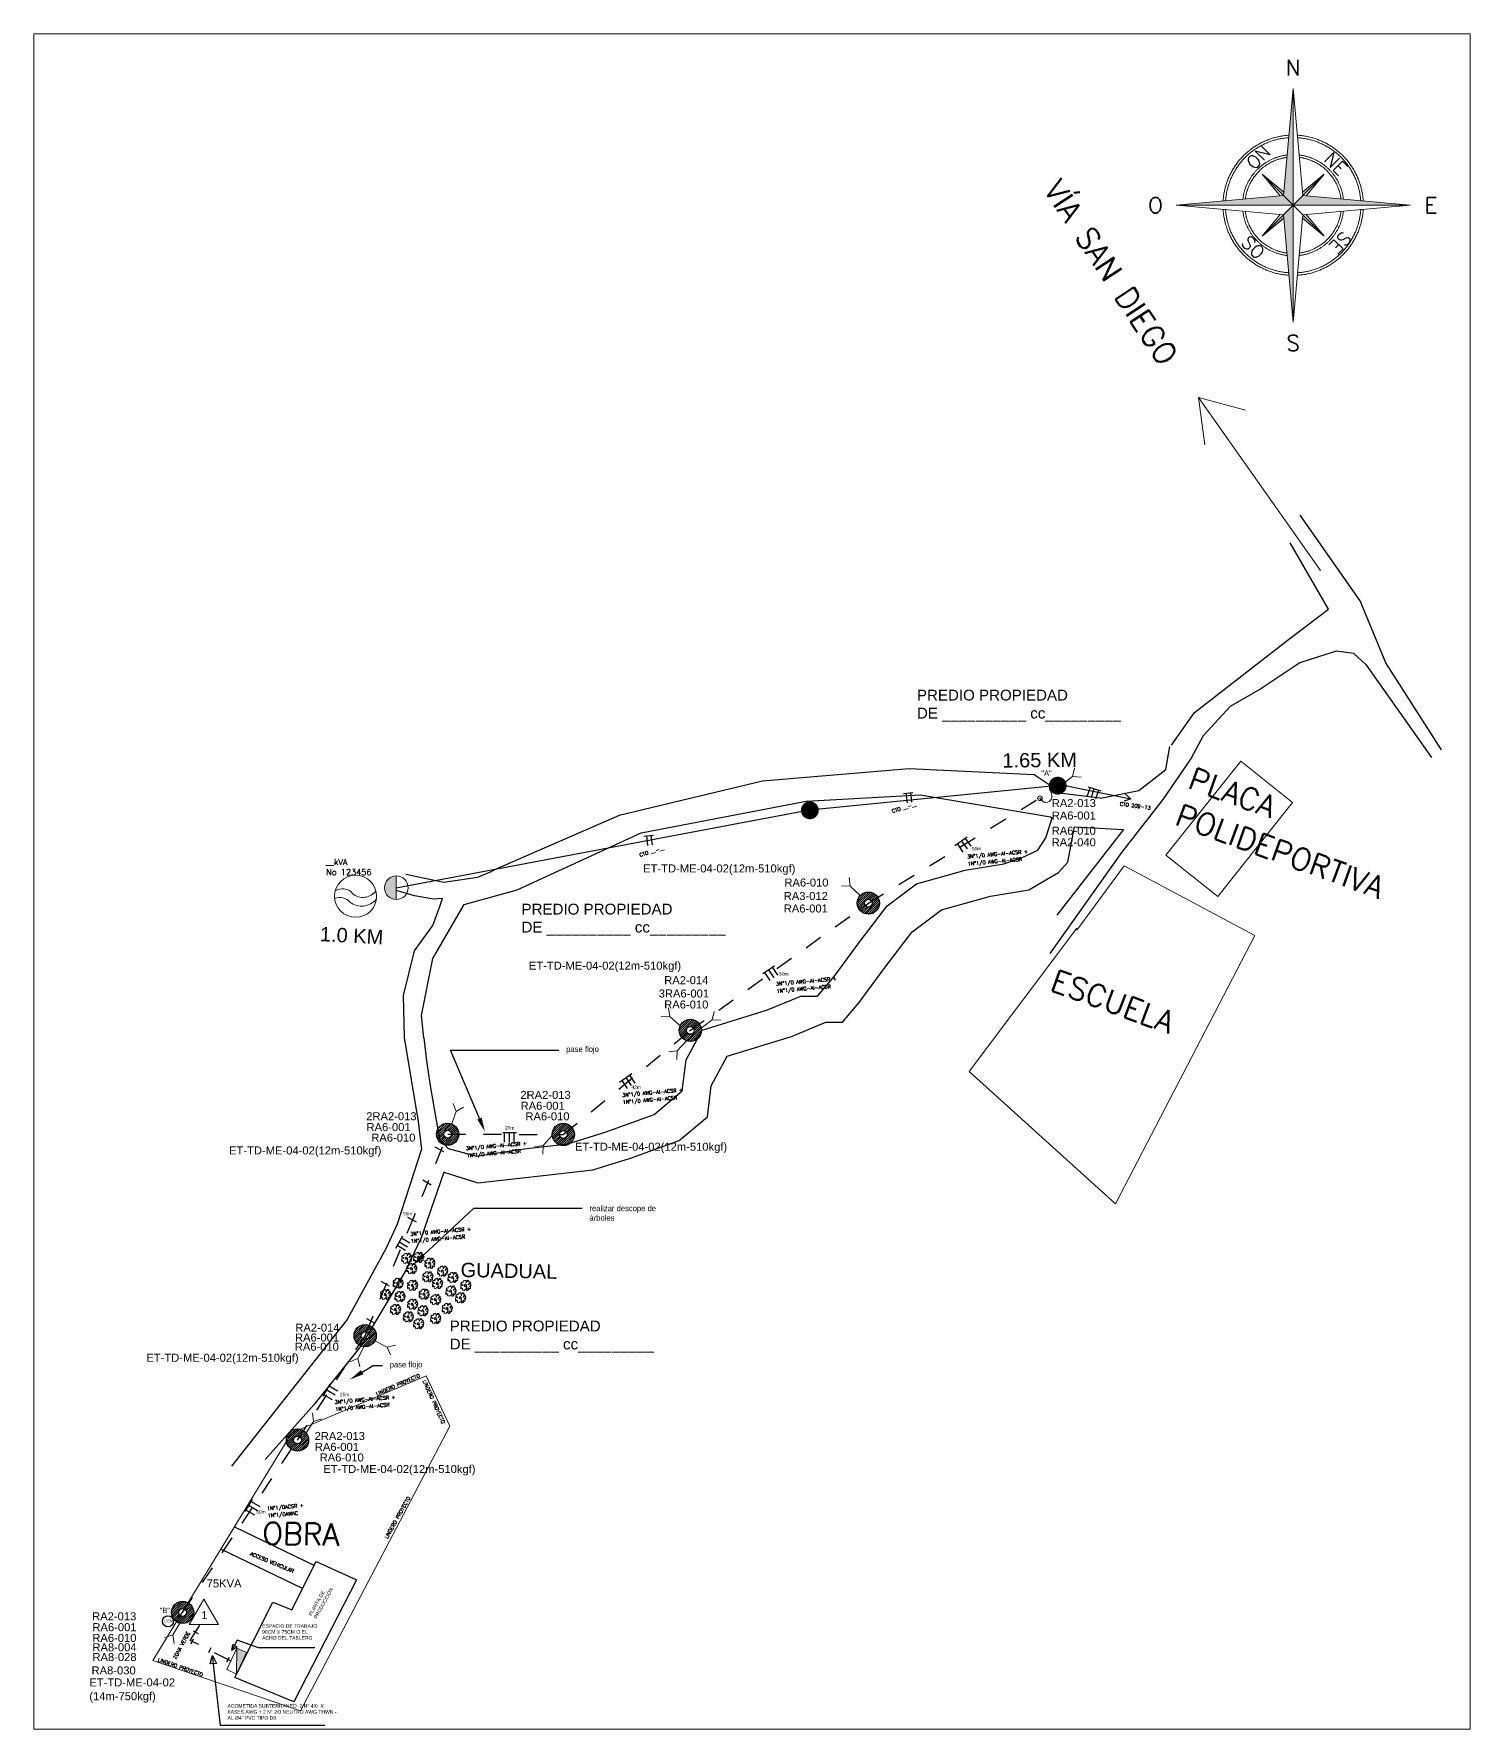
# Model space of a CAD drawing. Header units: millimetres. Extents: x 168 to 394, y 129 to 255.
# Drawn here: x 184.77 to 192.79, y 190.1 to 199.57 of the extents above; entities that cross this region are included whole.
import ezdxf
from ezdxf import colors
from ezdxf.entities.mleader import LeaderData, LeaderLine
from ezdxf.enums import TextEntityAlignment as Align
from ezdxf.math import Vec2, Vec3

# ---------------------------------------------------------------- set-up
doc = ezdxf.new("R2010")
doc.units = ezdxf.units.MM
for name, pattern in [('ACAD_ISO12W100', [21, 12, -3, 0, -3, 0, -3]), ('CONTINUO', [0]), ('DASHEDX2', [1.5, 1, -0.5]), ('HIDDEN2', [0.1875, 0.125, -0.0625])]:
    doc.linetypes.add(name, pattern=pattern)
for name, color, linetype, lineweight in [('Bloque Poste', 8, 'Continuous', 25), ('Cartografia', 251, 'Continuous', 13), ('Equipos', 20, 'Continuous', 13), ('Esquemas', 7, 'Continuous', 13), ('Montaje Complemetarios', 51, 'Continuous', 13), ('Norte', 6, 'Continuous', 13), ('Redes', 3, 'Continuous', 25), ('textos', 7, 'Continuous', 13), ('Trafo', 40, 'Continuous', 13), ('Vegetacion', 103, 'Continuous', 13), ('Via', 21, 'Continuous', 30)]:
    doc.layers.add(name, color=color, linetype=linetype, lineweight=lineweight)
doc.layers.add('Medidor', color=210, linetype='Continuous')
doc.layers.add('POS', color=3, linetype='Continuous')
doc.layers.add('Viewports', color=7, linetype='Continuous', plot=False)
doc.styles.add('0.08', font='', dxfattribs={"height": 0.08})
doc.styles.add('0.4', font='', dxfattribs={"height": 0.4})
doc.styles.add('2.2', font='', dxfattribs={"height": 2.2})
doc.styles.add('Arial (bold italic)', font='romans.shx')
doc.styles.add('Arial (italic)', font='romans.shx')
doc.styles.get("Standard").update_dxf_attribs({"font": '', "height": 0.1})
doc.styles.add('Textos', font='romans.shx')
doc.styles.get('0.08').set_extended_font_data('@Arial Unicode MS')
doc.styles.get('0.4').set_extended_font_data('@Arial Unicode MS')
doc.styles.get('2.2').set_extended_font_data('@Arial Unicode MS')
doc.styles.get('Standard').set_extended_font_data('@Arial Unicode MS')

# ---------------------------------------------------------------- blocks, each defined once
blk = doc.blocks.new('cg_t33')
for p, q in [((-0.111, 0.064), (-0.116, 0.059)), ((-0.116, 0.059), (-0.107, 0.051)), ((-0.112, 0.039), (-0.115, 0.032)), ((-0.115, 0.032), (-0.11, 0.027)), ((-0.099, 0.044), (-0.112, 0.039)), ((-0.1, 0.069), (-0.111, 0.064)), ((-0.11, 0.027), (-0.095, 0.031)), ((-0.107, 0.051), (-0.09, 0.051)), ((-0.061, 0.005), (-0.102, -0.001)), ((-0.083, 0.072), (-0.1, 0.069)), ((-0.087, 0.049), (-0.099, 0.044)), ((-0.095, 0.031), (-0.09, 0.025)), ((-0.09, 0.051), (-0.087, 0.049)), ((-0.09, 0.025), (-0.079, 0.015)), ((-0.073, 0.075), (-0.083, 0.072)), ((-0.079, 0.015), (-0.055, 0.014)), ((-0.074, 0.091), (-0.075, 0.083)), ((-0.075, 0.083), (-0.073, 0.075)), ((-0.066, 0.101), (-0.074, 0.091)), ((-0.058, 0.099), (-0.066, 0.101)), ((-0.055, 0.014), (-0.061, 0.005)), ((-0.047, 0.069), (-0.058, 0.099)), ((-0.027, 0.055), (-0.047, 0.069)), ((-0.043, 0.098), (-0.046, 0.095)), ((-0.046, 0.095), (-0.039, 0.085)), ((-0.03, 0.105), (-0.043, 0.098)), ((-0.039, 0.085), (-0.041, 0.074)), ((-0.041, 0.074), (-0.027, 0.065)), ((-0.035, 0.114), (-0.034, 0.108)), ((-0.024, 0.114), (-0.035, 0.114)), ((-0.034, 0.108), (-0.03, 0.105)), ((-0.027, 0.065), (-0.013, 0.053)), ((-0.013, 0.053), (-0.027, 0.055)), ((-0.014, 0.105), (-0.024, 0.114)), ((-0.007, 0.102), (-0.014, 0.105)), ((-0.002, 0.012), (-0.01, 0.011)), ((-0.01, 0.011), (-0.008, -0.003)), ((-0.009, 0.114), (-0.009, 0.111)), ((0.004, 0.114), (-0.009, 0.114)), ((-0.009, 0.111), (-0.003, 0.109)), ((-0.003, 0.109), (-0.007, 0.102)), ((0.011, 0.015), (-0.002, 0.012)), ((0.006, 0.09), (0.004, 0.114)), ((0.012, 0.077), (0.006, 0.09)), ((0.025, 0.023), (0.011, 0.015)), ((0.018, 0.086), (0.012, 0.077)), ((0.015, -0.001), (0.027, 0.004)), ((0.028, 0.108), (0.018, 0.086)), ((0.032, 0.015), (0.025, 0.023)), ((0.027, 0.004), (0.032, 0.015)), ((0.035, 0.112), (0.028, 0.108)), ((0.036, 0.108), (0.035, 0.112)), ((0.042, 0.098), (0.036, 0.108)), ((0.053, 0.105), (0.042, 0.098)), ((0.052, 0.011), (0.054, 0.022)), ((0.068, 0.012), (0.052, 0.011)), ((0.066, 0.106), (0.053, 0.105)), ((0.054, 0.022), (0.07, 0.028)), ((0.055, 0.056), (0.064, 0.075)), ((0.073, 0.06), (0.055, 0.056)), ((0.061, 0.094), (0.066, 0.106)), ((0.069, 0.097), (0.061, 0.094)), ((0.064, 0.075), (0.071, 0.086)), ((0.091, 0.009), (0.068, 0.012)), ((0.071, 0.086), (0.069, 0.097)), ((0.07, 0.028), (0.086, 0.028)), ((0.087, 0.078), (0.073, 0.06)), ((0.086, 0.028), (0.109, 0.023)), ((0.1, 0.072), (0.087, 0.078)), ((0.098, -0.003), (0.091, 0.009)), ((0.092, 0.059), (0.101, 0.064)), ((0.099, 0.053), (0.092, 0.059)), ((0.109, 0.054), (0.099, 0.053)), ((0.101, 0.064), (0.1, 0.072)), ((0.115, 0.049), (0.109, 0.054)), ((0.109, 0.023), (0.114, 0.027)), ((0.114, 0.027), (0.115, 0.049)), ((-0.109, -0.01), (-0.114, -0.021)), ((-0.114, -0.021), (-0.099, -0.025)), ((-0.102, -0.001), (-0.109, -0.01)), ((-0.102, -0.032), (-0.107, -0.042)), ((-0.107, -0.042), (-0.087, -0.067)), ((-0.099, -0.025), (-0.102, -0.032)), ((-0.087, -0.067), (-0.084, -0.066)), ((-0.084, -0.066), (-0.065, -0.062)), ((-0.058, -0.076), (-0.066, -0.089)), ((-0.066, -0.089), (-0.052, -0.108)), ((-0.065, -0.062), (-0.058, -0.076)), ((-0.052, -0.108), (-0.029, -0.113)), ((-0.04, -0.1), (-0.031, -0.102)), ((-0.031, -0.109), (-0.04, -0.1)), ((-0.031, -0.102), (-0.027, -0.111)), ((-0.029, -0.113), (-0.031, -0.109)), ((-0.027, -0.111), (-0.022, -0.114)), ((-0.008, -0.003), (-0.025, -0.005)), ((-0.025, -0.005), (-0.022, -0.02)), ((-0.022, -0.02), (-0.01, -0.024)), ((-0.022, -0.114), (-0.015, -0.113)), ((-0.02, -0.095), (-0.009, -0.083)), ((-0.017, -0.103), (-0.02, -0.095)), ((-0.015, -0.113), (-0.017, -0.103)), ((-0.01, -0.024), (-0.002, -0.027)), ((-0.009, -0.083), (-0.004, -0.069)), ((-0.004, -0.069), (0.002, -0.059)), ((-0.002, -0.027), (0.012, -0.033)), ((0.002, -0.059), (0.006, -0.062)), ((0.008, -0.073), (0.003, -0.087)), ((0.003, -0.087), (0.01, -0.11)), ((0.006, -0.062), (0.008, -0.073)), ((0.01, -0.11), (0.024, -0.114)), ((0.012, -0.033), (0.025, -0.028)), ((0.017, -0.008), (0.015, -0.001)), ((0.025, -0.017), (0.017, -0.008)), ((0.018, -0.022), (0.025, -0.017)), ((0.025, -0.028), (0.018, -0.022)), ((0.024, -0.114), (0.043, -0.114)), ((0.043, -0.114), (0.047, -0.096)), ((0.047, -0.096), (0.051, -0.096)), ((0.051, -0.096), (0.057, -0.104)), ((0.057, -0.104), (0.051, -0.114)), ((0.051, -0.114), (0.061, -0.111)), ((0.061, -0.111), (0.064, -0.103)), ((0.062, -0.095), (0.07, -0.099)), ((0.064, -0.103), (0.062, -0.095)), ((0.066, -0.073), (0.074, -0.068)), ((0.074, -0.084), (0.066, -0.073)), ((0.07, -0.099), (0.071, -0.103)), ((0.071, -0.103), (0.07, -0.107)), ((0.07, -0.107), (0.076, -0.111)), ((0.074, -0.068), (0.086, -0.069)), ((0.083, -0.102), (0.074, -0.084)), ((0.076, -0.111), (0.083, -0.102)), ((0.086, -0.069), (0.096, -0.071)), ((0.089, -0.01), (0.098, -0.003)), ((0.102, -0.016), (0.089, -0.01)), ((0.096, -0.071), (0.107, -0.065)), ((0.11, -0.022), (0.102, -0.016)), ((0.107, -0.065), (0.117, -0.061)), ((0.118, -0.032), (0.11, -0.022)), ((0.112, -0.047), (0.118, -0.032)), ((0.117, -0.061), (0.112, -0.047))]:
    blk.add_line(p, q)
blk = doc.blocks.new('Transformador')
at = {"layer": 'Trafo', "linetype": 'Continuous'}
for points in [[(-0.1143, -0.0879, -0.382108), (-0.0177, -0.1015, 0.448576), (0.1135, -0.0867)], [(-0.1169, -0.1305, -0.333968), (-0.0313, -0.1502, 0.402656), (0.1164, -0.1347)]]:
    blk.add_lwpolyline(points, format="xyb", dxfattribs=at)
at = {"layer": 'Trafo'}
blk.add_circle((0, -0.1176), 0.1176, dxfattribs=at)
blk = doc.blocks.new('POSTE')
for points in [[(-0.084, -0.003), (0.004, 0.084)], [(-0.083, 0.014), (-0.013, 0.083)], [(-0.082, -0.018), (0.018, 0.082)], [(-0.078, -0.03), (0.03, 0.078)], [(-0.076, 0.037), (-0.038, 0.075)], [(-0.073, -0.041), (-0.03, 0.002)], [(-0.03, -0.078), (0.078, 0.03)], [(-0.018, -0.082), (0.082, 0.018)], [(-0.004, -0.084), (0.084, 0.003)], [(-0.002, 0.03), (0.041, 0.073)], [(0.011, 0.028), (0.051, 0.067)], [(0.021, 0.021), (0.059, 0.059)], [(0.028, 0.012), (0.067, 0.051)], [(0.03, -0.003), (0.073, 0.041)], [(-0.067, -0.051), (-0.027, -0.012)], [(-0.059, -0.059), (-0.021, -0.021)], [(-0.051, -0.067), (-0.011, -0.027)], [(-0.041, -0.073), (0.003, -0.029)], [(0.014, -0.083), (0.083, -0.014)], [(0.037, -0.075), (0.076, -0.036)]]:
    blk.add_lwpolyline(points)
for radius in [0.0839, 0.0295]:
    blk.add_circle((0, 0), radius)
blk = doc.blocks.new('VIENTO')
at = {"layer": 'Montaje Complemetarios', "linetype": 'DASHEDX2'}
for points in [[(-0.0175, -0.0432), (0, 0), (-0.0089, 0.028)], [(0.0261, 0.0136), (0, 0)]]:
    blk.add_lwpolyline(points, dxfattribs=at)
blk = doc.blocks.new('AIS-C')
at = {"layer": 'Equipos'}
h = blk.add_hatch(color=256, dxfattribs=at)
h.dxf.hatch_style = 1
h.paths.add_polyline_path([(-1.94, 0.69, 1), (-1.61, 0.69, 1)])
h.paths.add_polyline_path([(0.04, 0.05, 1), (-0.28, 0.05, 1)])
for centre in [(-1.78, 0.69), (-0.12, 0.05)]:
    blk.add_circle(centre, 0.164, dxfattribs=at)
at = {"layer": 'Equipos', "linetype": 'Continuous', "lineweight": 0}
blk.add_spline([(-1.78, 0.69), (-1.77, 0.19), (-1.33, 0.03), (-0.97, 0.35), (-0.79, 0.61), (-0.39, 0.66), (-0.22, 0.53), (-0.12, 0.05)], degree=3, dxfattribs=at)
blk = doc.blocks.new('NORTE')
at = {"layer": 'Norte'}
for p, q in [((0, 5.598), (-0.462, 0.462)), ((0, -5.598), (0, 5.598)), ((0.462, 0.462), (0, 5.598)), ((1.484, 1.484), (-1.484, -1.484)), ((-1.484, 1.484), (1.484, -1.484)), ((-0.619, 0.448), (-1.484, 1.484)), ((-1.484, 1.484), (-0.448, 0.619)), ((1.484, 1.484), (0.448, 0.619)), ((0.619, 0.448), (1.484, 1.484)), ((-5.598, 0), (-0.462, 0.462)), ((5.598, 0), (0.462, 0.462)), ((-5.598, 0), (5.598, 0)), ((-0.462, -0.462), (-5.598, 0)), ((-0.619, -0.448), (-1.484, -1.484)), ((-1.484, -1.484), (-0.448, -0.619)), ((0, -5.598), (-0.462, -0.462)), ((0.462, -0.462), (0, -5.598)), ((1.484, -1.484), (0.448, -0.619)), ((0.462, -0.462), (5.598, 0)), ((0.619, -0.448), (1.484, -1.484))]:
    blk.add_line(p, q, dxfattribs=at)
for points in [[(-0.202, 3.353), (-1.029, 3.303), (-2.446, 2.446), (-3.303, 1.029), (-3.353, 0.202)], [(3.353, 0.202), (3.303, 1.029), (2.446, 2.446), (1.029, 3.303), (0.202, 3.353)], [(-0.195, 3.236), (-0.993, 3.188), (-2.361, 2.361), (-3.188, 0.993), (-3.236, 0.195)], [(3.236, 0.195), (3.188, 0.993), (2.361, 2.361), (0.993, 3.188), (0.195, 3.236)], [(-0.313, 2.406), (-0.847, 2.336), (-1.757, 1.757), (-2.336, 0.847), (-2.406, 0.313)], [(-0.298, 2.29), (-0.807, 2.224), (-1.673, 1.673), (-2.224, 0.807), (-2.29, 0.298)], [(2.29, 0.298), (2.224, 0.807), (1.673, 1.673), (0.807, 2.224), (0.298, 2.29)], [(2.406, 0.313), (2.336, 0.847), (1.757, 1.757), (0.847, 2.336), (0.313, 2.406)], [(-3.353, -0.202), (-3.303, -1.029), (-2.446, -2.446), (-1.029, -3.303), (-0.202, -3.353)], [(-3.236, -0.195), (-3.188, -0.993), (-2.361, -2.361), (-0.993, -3.188), (-0.195, -3.236)], [(-2.406, -0.313), (-2.336, -0.847), (-1.757, -1.757), (-0.847, -2.336), (-0.313, -2.406)], [(-2.29, -0.298), (-2.224, -0.807), (-1.673, -1.673), (-0.807, -2.224), (-0.298, -2.29)], [(0.195, -3.236), (0.993, -3.188), (2.361, -2.361), (3.188, -0.993), (3.236, -0.195)], [(0.202, -3.353), (1.029, -3.303), (2.446, -2.446), (3.303, -1.029), (3.353, -0.202)], [(0.298, -2.29), (0.807, -2.224), (1.673, -1.673), (2.224, -0.807), (2.29, -0.298)], [(0.313, -2.406), (0.847, -2.336), (1.757, -1.757), (2.336, -0.847), (2.406, -0.313)]]:
    blk.add_open_spline(points, degree=2, dxfattribs=at)
for points in [[(0, 0), (-0.462, 0.462), (0, 0), (0, 5.598)], [(-0.462, 0.462), (-0.448, 0.619), (-0.462, 0.462), (-1.484, 1.484)], [(0.462, 0.462), (0.448, 0.619), (0.462, 0.462), (1.484, 1.484)], [(-5.598, 0), (0, 0), (-5.598, 0), (-0.462, 0.462)], [(0, 0), (0.462, 0.462), (0, 0), (5.598, 0)], [(-0.462, -0.462), (-0.448, -0.619), (-0.462, -0.462), (-1.484, -1.484)], [(0, 0), (-0.462, -0.462), (0, 0), (0, -5.598)], [(0.462, -0.462), (0.448, -0.619), (0.462, -0.462), (1.484, -1.484)]]:
    blk.add_solid(points, dxfattribs=at)
for s, style, p in [('N', 'Arial (bold italic)', (0, 6.598)), ('O', 'Arial (italic)', (-6.598, 0)), ('E', 'Arial (italic)', (6.598, 0)), ('S', 'Arial (italic)', (0, -6.598))]:
    blk.add_text(s, height=0.75, dxfattribs=dict(at, style=style)).set_placement(p, align=Align.MIDDLE_CENTER)
at = {"layer": 'Norte', "style": 'Arial (italic)'}
for s, rotation, p in [('NO', 225, (-1.475, 2.94)), ('NE', 315, (1.427, 2.158)), ('SO', 315, (-2.535, -1.846)), ('SE', 225, (2.406, -1.194))]:
    blk.add_text(s, height=0.6274, rotation=rotation, dxfattribs=at).set_placement(p)
blk = doc.blocks.new('A$C27EF2032')
at = {"layer": 'Equipos', "linetype": 'Continuous'}
blk.add_hatch(color=256, dxfattribs=at).paths.add_polyline_path([(3.53, 0), (3.53, 1.59), (0, 0)])
blk.add_line((3.53, 1.59), (0, 0), dxfattribs=at)
at = {"layer": 'Equipos', "ltscale": 0.02}
blk.add_lwpolyline([(3.53, 1.59), (0, 1.59), (0, 0), (3.53, 0)], close=True, dxfattribs=at)
blk = doc.blocks.new('A$C714541EE')
at = {"layer": 'Trafo'}
for p, q in [((0, 0), (1.63, 2.83)), ((1.63, 2.83), (3.27, 0)), ((0, 0), (3.27, 0))]:
    blk.add_line(p, q, dxfattribs=at)

msp = doc.modelspace()

# ---------------------------------------------------------------- hatches: boundary and pattern name
at = {"layer": 'Bloque Poste'}
for points in [[(190.43909, 195.3678, 1), (190.53913, 195.3678, 1.0000024)], [(189.05439, 195.23002, 1), (189.15443, 195.23002, 1.0000024)]]:
    msp.add_hatch(color=256, dxfattribs=at).paths.add_polyline_path(points)
at = {"layer": 'Bloque Poste', "lineweight": 20}
msp.add_hatch(color=256, dxfattribs=at).paths.add_polyline_path([(186.79457, 194.86299, 0.4142136), (186.72863, 194.79706, 0.4142136), (186.79457, 194.73113)])

# ---------------------------------------------------------------- linework, layer by layer
msp.add_lwpolyline([(186.79457, 194.86299), (186.79457, 194.73113)], dxfattribs=at)
msp.add_circle((186.79457, 194.79706), 0.06593, dxfattribs=at)
at = {"layer": 'Cartografia', "ltscale": 0.5}
msp.add_lwpolyline([(191.0933, 194.97862), (191.38349, 194.74797), (191.80138, 195.27372), (191.51119, 195.50437)], close=True, dxfattribs=at)
for points in [[(190.59519, 194.57168), (189.99372, 193.77051), (190.81189, 193.03083), (191.59095, 194.53095), (190.86101, 194.91975), (190.59519, 194.55954)], [(185.43418, 190.47827), (186.25998, 190.19702), (187.09339, 191.78846), (186.96201, 192.0697), (186.21128, 191.75096), (185.43418, 190.47827)]]:
    msp.add_lwpolyline(points, dxfattribs=at)
at = {"layer": 'Esquemas'}
msp.add_lwpolyline([(192.79241, 190.09542), (184.77021, 190.09542), (184.77021, 199.5688), (192.79241, 199.5688)], close=True, dxfattribs=at)
at = {"layer": 'Medidor'}
msp.add_circle((185.5191, 190.6979), 0.03131, dxfattribs=at)
at = {"layer": 'Redes'}
for p, q in [((190.51134, 195.37283), (190.89758, 195.29498)), ((190.89758, 195.29498), (190.85977, 195.28186)), ((190.89758, 195.29498), (190.86581, 195.32177))]:
    msp.add_line(p, q, dxfattribs=at)
for points in [[(189.1032, 195.23272), (190.51134, 195.37283)], [(186.79457, 194.79706), (189.1032, 195.23272)], [(185.6601, 190.64375), (185.68692, 190.62891)], [(185.64906, 190.57175), (185.66246, 190.59931)], [(185.74749, 190.52299), (185.7609, 190.55055)], [(185.8487, 190.4705), (185.8621, 190.49806)]]:
    msp.add_lwpolyline(points, dxfattribs=at)
at = {"layer": 'Redes', "linetype": 'HIDDEN2', "ltscale": 0.5}
for points in [[(189.4314, 194.71147), (190.51134, 195.37283)], [(188.43276, 193.99666), (189.4314, 194.71147)], [(187.72729, 193.41862), (188.43276, 193.99666)], [(187.08146, 193.41997), (187.72729, 193.41862)]]:
    msp.add_lwpolyline(points, dxfattribs=at)
at = {"layer": 'Redes', "ltscale": 0.25}
for points in [[(190.66939, 195.35732), (190.65248, 195.30444)], [(190.65864, 195.36105), (190.72956, 195.33909)], [(190.69161, 195.35098), (190.67553, 195.29968)], [(190.71621, 195.34328), (190.70013, 195.29197)], [(189.62705, 195.32383), (189.68043, 195.33027)], [(189.64094, 195.3255), (189.64739, 195.27212)], [(189.66653, 195.32859), (189.67297, 195.27521)], [(188.1775, 195.08505), (188.23088, 195.0915)], [(188.19139, 195.08673), (188.19784, 195.03335)], [(188.21698, 195.08982), (188.22342, 195.03644)], [(189.91426, 195.03334), (189.9829, 195.08104)], [(189.95107, 195.0572), (189.98331, 195.01416)], [(189.9717, 195.07265), (190.00394, 195.02962)], [(189.92952, 195.0413), (189.9595, 194.99666)], [(188.84208, 194.31709), (188.90607, 194.36042)], [(188.85157, 194.32349), (188.88155, 194.27886)], [(188.87306, 194.33824), (188.90304, 194.29361)], [(188.89445, 194.35261), (188.92444, 194.30798)], [(188.04122, 193.7115), (188.10936, 193.75836)], [(188.07635, 193.73619), (188.10633, 193.69155)], [(188.09774, 193.75056), (188.12773, 193.70593)], [(188.05422, 193.7201), (188.0842, 193.67547)], [(187.38858, 193.42999), (187.46497, 193.42954)], [(187.39784, 193.42887), (187.39739, 193.3751)], [(187.4252, 193.42987), (187.42475, 193.3761)], [(187.45097, 193.42965), (187.45052, 193.37589)], [(187.01044, 193.35023), (187.05717, 193.32362)], [(186.94302, 193.16409), (186.98974, 193.13748)], [(186.85783, 192.95654), (186.90456, 192.92993)], [(186.79157, 192.78317), (186.83069, 192.85218)], [(186.79839, 192.79913), (186.84512, 192.77252)], [(186.81101, 192.81762), (186.85773, 192.79101)], [(186.82376, 192.84001), (186.87048, 192.8134)], [(186.70858, 192.59825), (186.7553, 192.57164)], [(186.62761, 192.39082), (186.67434, 192.36421)], [(186.38608, 191.95637), (186.42552, 192.02503)], [(186.38995, 191.96388), (186.43668, 191.93727)], [(186.40583, 191.99047), (186.45256, 191.96386)], [(186.41859, 192.01287), (186.46531, 191.98626)], [(185.94944, 191.31207), (185.99144, 191.37876)], [(185.98452, 191.3666), (186.03124, 191.33999)], [(185.95526, 191.31891), (186.00198, 191.2923)], [(185.97176, 191.3442), (186.01848, 191.31759)]]:
    msp.add_lwpolyline(points, dxfattribs=at)
at = {"layer": 'Redes', "linetype": 'ACAD_ISO12W100', "ltscale": 0.01}
msp.add_lwpolyline([(186.62022, 192.29404), (187.08146, 193.41997)], dxfattribs=at)
at = {"layer": 'Redes', "linetype": 'HIDDEN2', "lineweight": -2, "ltscale": 0.5}
for points in [[(186.24274, 191.71066), (186.62022, 192.29404)], [(185.60074, 190.74731), (186.24274, 191.71066)]]:
    msp.add_lwpolyline(points, dxfattribs=at)
at = {"layer": 'Redes', "linetype": 'HIDDEN2', "ltscale": 0.2}
msp.add_lwpolyline([(185.86816, 190.47666), (185.64376, 190.5914), (185.69822, 190.67927)], dxfattribs=at)
at = {"layer": 'textos', "color": 0, "flags": 128}
for points in [[(191.95722, 196.56948), (191.27455, 197.53723), (191.53809, 197.46519)], [(191.27455, 197.53723), (191.31007, 197.27236)]]:
    msp.add_lwpolyline(points, dxfattribs=at)
at = {"layer": 'Via', "linetype": 'ByBlock', "lineweight": -2, "ltscale": 0.5}
for p, q in [((186.86449, 194.31637), (186.89652, 194.44541)), ((186.83448, 194.19596), (186.86449, 194.31637)), ((186.91213, 193.52328), (186.83961, 193.96071))]:
    msp.add_line(p, q, dxfattribs=at)
for points in [[(192.63331, 195.5681), (192.32165, 196.05411), (192.179, 196.40023), (191.84273, 196.87868)], [(192.00239, 196.35433), (191.78702, 196.72493)], [(191.12368, 195.59424), (191.25227, 195.77624), (191.53532, 195.99708), (191.77729, 196.18509), (192.00239, 196.35433)], [(192.20957, 196.04393), (192.14376, 196.107), (192.04495, 196.12016), (191.84074, 196.05435), (191.62336, 195.90957), (191.45209, 195.81086), (191.30058, 195.64633), (191.2347, 195.5213), (191.07661, 195.29097), (190.84605, 194.99483), (190.44422, 194.42887)], [(192.20957, 196.04393), (192.57736, 195.52433)], [(190.72746, 195.29725), (190.94251, 195.34022), (191.09303, 195.45837), (191.11454, 195.58727)], [(190.72603, 195.29709), (190.51402, 195.32301), (190.35712, 195.4275), (189.65984, 195.46233), (188.84053, 195.39267), (188.03865, 195.2011), (187.3588, 194.90504), (187.32327, 194.8856), (187.24886, 194.85524), (187.06059, 194.82682), (186.84706, 194.87126)], [(186.9487, 193.95802), (186.9487, 193.95802), (186.9487, 193.95802), (186.9487, 193.95802), (186.9346, 194.08314), (186.99912, 194.40249), (187.17391, 194.70295), (187.46999, 194.78575), (188.16135, 195.10453), (189.08317, 195.28163), (189.72134, 195.31705), (190.44816, 195.19308), (190.45786, 195.18726)], [(190.58357, 195.13735), (190.85589, 195.12224), (190.48361, 194.64407)], [(187.00276, 194.7335), (186.89599, 194.75127), (186.79368, 194.78238)], [(186.89652, 194.44541), (186.99923, 194.58625), (187.03749, 194.69288), (187.0533, 194.73694), (187.00276, 194.7335)], [(186.83961, 193.96071), (186.83448, 194.19596)], [(186.9487, 193.95802), (186.96342, 193.83061), (186.982, 193.70253), (187.00615, 193.56146), (187.03587, 193.39254), (187.08419, 193.34057), (187.24394, 193.29655)], [(186.91296, 193.52072), (186.93557, 193.33719), (186.79875, 192.9178), (186.73855, 192.78386), (186.52068, 192.38354), (185.87395, 191.56524)], [(187.05975, 193.20804), (187.05975, 193.20804), (186.93286, 192.84093), (186.84351, 192.65249), (186.731, 192.46074), (186.59358, 192.23276), (186.33406, 191.90826), (186.06116, 191.60149)], [(187.05975, 193.20804), (187.24918, 193.14763)]]:
    msp.add_lwpolyline(points, dxfattribs=at)
at = {"layer": 'Via', "linetype": 'ByBlock', "lineweight": -2}
for points in [[(187.24145, 193.29729), (187.50876, 193.33793), (187.75283, 193.36695), (187.96203, 193.43081), (188.23515, 193.52951), (188.39205, 193.66303), (188.41379, 193.83526), (188.50249, 194.00141), (188.86283, 194.11217), (189.05452, 194.19132), (189.1475, 194.19132), (189.24048, 194.30163), (189.38576, 194.49901), (189.53685, 194.6964), (189.69956, 194.81831), (189.9729, 194.89529), (190.18791, 194.93012), (190.28636, 194.96369), (190.37847, 195.00683), (190.42315, 195.07671), (190.45786, 195.18726)], [(187.24918, 193.14763), (187.64873, 193.19257), (187.8928, 193.22159), (188.102, 193.28545), (188.37512, 193.38415), (188.53203, 193.51767), (188.55376, 193.68991), (188.64246, 193.85605), (189.0028, 193.96682), (189.1945, 194.04597), (189.28747, 194.04597), (189.38045, 194.15627), (189.52573, 194.35366), (189.67682, 194.55104), (189.83953, 194.67295), (190.11287, 194.74993), (190.32788, 194.78476), (190.43604, 194.84867), (190.49361, 194.88318), (190.54542, 194.94069), (190.58357, 195.13735)]]:
    msp.add_lwpolyline(points, dxfattribs=at)
at = {"layer": 'Viewports'}
for points in [[(186.3355, 191.01036), (185.8896, 191.22567)], [(186.27134, 190.88061), (185.81479, 191.10107)], [(185.89276, 190.38437), (186.10419, 190.80539), (186.21143, 190.761), (186.34625, 191.03198), (186.573, 190.92941), (186.22216, 190.24811), (185.89276, 190.38437)], [(186.33901, 190.54981), (186.02544, 190.54981), (185.90615, 190.59273), (185.87548, 190.53414), (185.88093, 190.56752), (185.90479, 190.55458), (185.87548, 190.53414)], [(186.39458, 190.1156), (185.81329, 190.1156), (185.76746, 190.50728), (185.79038, 190.46148), (185.7554, 190.46027), (185.76746, 190.50728)]]:
    msp.add_lwpolyline(points, dxfattribs=at)

# ---------------------------------------------------------------- block references
at = {"layer": 'Bloque Poste', "xscale": 0.7394550184150305, "yscale": 0.7394550184150305, "zscale": 0.7394550184150305}
for p in [(189.43135, 194.71127), (188.43699, 193.99997), (187.08132, 193.41986), (187.72724, 193.41842), (186.62026, 192.29404), (186.24274, 191.71066), (185.60074, 190.74731)]:
    msp.add_blockref('POSTE', p, dxfattribs=at)
at = {"layer": 'Equipos', "ltscale": 0.02, "xscale": 0.03750000000000001, "yscale": 0.03750000000000001, "zscale": 0.03750000000000001, "rotation": 64.76538243501248}
msp.add_blockref('A$C27EF2032', (185.90127, 190.40291), dxfattribs=at)
at = {"layer": 'Montaje Complemetarios', "xscale": 1.642639634111101, "yscale": 1.642639634111101, "zscale": 1.642639634111101}
for p, rotation in [((190.57243, 195.4187), 329.0617578855966), ((189.32953, 194.80596), 70.05739536932026), ((188.32199, 194.07817), 70.05739536932026), ((188.55817, 194.05947), 329.0617578855966), ((188.36383, 193.88601), 159.4422892133142), ((187.12846, 193.54588), 2.691469359721981), ((187.61432, 193.35598), 160.1055171112935), ((186.57986, 192.16602), 175.4571068570464), ((186.7437, 192.23071), 265.4619412267119), ((186.33271, 191.8152), 349.105074381521)]:
    msp.add_blockref('VIENTO', p, dxfattribs=dict(at, rotation=rotation))
at = {"layer": 'Norte', "xscale": 0.1166584784813153, "yscale": 0.1166584784813153, "zscale": 0.1166584784813153}
msp.add_blockref('NORTE', (191.80421, 198.61126), dxfattribs=at)
at = {"layer": 'POS', "xscale": 0.08049136596774942, "yscale": 0.08049136596774942, "zscale": 0.08049136596774942, "rotation": 52.811152774592}
msp.add_blockref('AIS-C', (190.52068, 195.37788), dxfattribs=at)
at = {"layer": 'textos', "xscale": 1.642639634111101, "yscale": 1.642639634111101, "zscale": 1.642639634111101, "rotation": 171.6654841587053}
msp.add_blockref('VIENTO', (185.54572, 190.62192), dxfattribs=at)
at = {"layer": 'Trafo'}
msp.add_blockref('Transformador', (186.56702, 194.8672), dxfattribs=at)
at = {"layer": 'Trafo', "ltscale": 0.02, "xscale": 0.05, "yscale": 0.05, "zscale": 0.05}
msp.add_blockref('A$C714541EE', (185.63815, 190.68049), dxfattribs=at)
at = {"layer": 'Vegetacion', "xscale": 0.2471895045862331, "yscale": 0.2471895045862331, "zscale": 0.2471895045862331, "rotation": 266.7617318973917}
for p in [(186.85313, 192.72684, 41.63286), (186.88069, 192.66956, 41.63286), (186.91913, 192.73186, 41.63286), (186.98209, 192.69931, 41.63286), (186.80473, 192.58771, 41.63286), (186.88532, 192.57597, 41.63286), (186.97098, 192.62376, 41.63286), (187.02505, 192.58581, 41.63286), (187.05389, 192.65522, 41.63286), (187.11112, 192.61951, 41.63286), (187.18293, 192.57541, 41.63286), (186.73461, 192.52454, 41.63286), (186.81502, 192.51331, 41.63286), (186.88578, 192.47028, 41.63286), (186.95025, 192.52642, 41.63286), (187.01435, 192.49617, 41.63286), (187.10001, 192.54396, 41.63286), (187.15408, 192.50601, 41.63286), (186.79066, 192.44078, 41.63286), (186.86187, 192.39968, 41.63286), (186.94405, 192.43351, 41.63286), (187.01481, 192.39048, 41.63286), (187.07928, 192.44662, 41.63286), (186.91969, 192.36097, 41.63286)]:
    msp.add_blockref('cg_t33', p, dxfattribs=at)

# ---------------------------------------------------------------- texts
at = {"layer": 'textos'}
for s, height, rotation, style, p in [('VÍA SAN DIEGO', 0.1226522, 303.488666, 'Textos', (190.40582, 198.69903)), ('1.65 KM', 0.08, 0.574589, '0.08', (190.18051, 195.46869)), ('PLACA', 0.122652, 339.875617, 'Textos', (191.20906, 195.35736)), ('CTO __-__', 0.020123, 16.716461, 'Textos', (189.56547, 195.2147, 0.10249)), ('CTO 209-13', 0.020123, 352.432943, 'Textos', (190.8349, 195.25626, 0.10249)), ('POLIDEPORTIVA', 0.1226522, 339.875617, 'Textos', (191.13713, 195.15302)), ('CTO __-__', 0.020123, 16.716461, 'Textos', (188.15605, 194.9698, 0.10249)), ('3N°1/0 AWG-Al-ACSR + ', 0.0201228, 4.965518, 'Textos', (189.98378, 194.96084, 0.15821)), ('1N°1/0 AWG-Al-ACSR', 0.0201228, 4.965518, 'Textos', (189.98725, 194.92083, 0.15821)), ('__kVA', 0.033367, 359.6747, 'Textos', (186.4005, 194.92494)), ('No 123456', 0.033367, 359.6747, 'Textos', (186.40289, 194.86841)), ('1.0 KM', 0.08, 357.0832, '0.08', (186.36608, 194.49887)), ('ESCUELA ', 0.122652, 339.875617, 'Textos', (190.43969, 194.22734)), ('3N°1/0 AWG-Al-ACSR + ', 0.0201228, 4.965518, 'Textos', (188.91604, 194.24977, 0.15821)), ('1N°1/0 AWG-Al-ACSR', 0.0201228, 4.965518, 'Textos', (188.91951, 194.20976, 0.15821)), ('3N°1/0 AWG-Al-ACSR + ', 0.0201228, 4.965518, 'Textos', (188.05709, 193.62826, 0.15821)), ('1N°1/0 AWG-Al-ACSR', 0.0201228, 4.965518, 'Textos', (188.06056, 193.58825, 0.15821)), ('3N°1/0 AWG-Al-ACSR + ', 0.0201228, 4.965518, 'Textos', (187.18474, 193.33022, 0.15821)), ('1N°1/0 AWG-Al-ACSR', 0.0201228, 4.965518, 'Textos', (187.18821, 193.29021, 0.15821)), ('3N°1/0 AWG-Al-ACSR + ', 0.0201228, 4.965518, 'Textos', (186.87299, 192.85183, 0.15821)), ('1N°1/0 AWG-Al-ACSR', 0.0201228, 4.965518, 'Textos', (186.87646, 192.81182, 0.15821)), ('GUADUAL', 0.08, 358.839815, '0.08', (187.15274, 192.62226, -41.63286)), ('LINDERO PROYECTO', 0.0201228, 23.501591, 'Textos', (186.68668, 191.95817, 0.15821)), ('LINDERO PROYECTO', 0.0201228, 294.074433, 'Textos', (186.94147, 192.04049, 0.15821)), ('3N°1/0 AWG-Al-ACSR + ', 0.0201228, 4.965518, 'Textos', (186.4511, 191.91255, 0.15821)), ('1N°1/0 AWG-Al-ACSR', 0.0201228, 4.965518, 'Textos', (186.45458, 191.87254, 0.15821)), ('LINDERO PROYECTO', 0.0201228, 60.963181, 'Textos', (186.74576, 191.1567, 0.15821)), ('1N°1/0ACSR + ', 0.0201228, 4.965518, 'Textos', (186.07356, 191.31817, 0.15821)), ('1N°1/0AWAC', 0.020123, 4.965518, 'Textos', (186.07704, 191.27816, 0.15821)), ('OBRA', 0.122652, 358.839815, 'Textos', (186.04517, 191.12905)), ('ACCESO VEHICULAR', 0.0201228, 337.57476, 'Textos', (185.97603, 191.06752, 0.15821)), ('ZONA VERDE', 0.020123, 61.930332, 'Textos', (185.56378, 190.48436, 0.15821)), ('LINDERO PROYECTO', 0.0201228, 341.019934, 'Textos', (185.46082, 190.4747, 0.15821))]:
    msp.add_text(s, height=height, rotation=rotation, dxfattribs=dict(at, style=style)).set_placement(p)
at = {"layer": 'textos', "linetype": 'Continuous', "ltscale": 0.15, "style": '0.08'}
for s, height, p in [('  RA2-013', 0.044721, (190.42106, 195.2481, 38.82677)), ('  RA6-001', 0.044721, (190.42106, 195.17836, 38.82677)), (' RA6-010', 0.044721, (190.43786, 195.0938, 77.65353)), (' RA2-040', 0.044721, (190.43786, 195.02886, 77.65353)), ('50m', 0.019169, (190.0109, 195.00586)), ('ET-TD-ME-04-02(12m-510kgf)', 0.0447212, (188.17324, 194.88279, 38.82677)), ('  RA3-012', 0.044721, (188.92372, 194.72874)), (' RA6-010', 0.044721, (188.94475, 194.80402, 38.82677)), ('  RA6-001', 0.044721, (188.92372, 194.65899)), ('ET-TD-ME-04-02(12m-510kgf)', 0.0447212, (187.53492, 194.33951, 38.82677)), ('  RA2-014', 0.044721, (188.25636, 194.25836)), ('50m', 0.019169, (188.93303, 194.30618)), ('  3RA6-001', 0.044721, (188.22552, 194.1839)), (' RA6-010', 0.044721, (188.27368, 194.12249)), ('  2RA2-013', 0.044721, (187.45268, 193.61717, 38.82677)), ('42m', 0.019169, (188.10812, 193.6732)), ('  2RA2-013', 0.044721, (186.59177, 193.49803, 38.82677)), ('  RA6-001', 0.044721, (187.45405, 193.55651, 38.82677)), (' RA6-010', 0.044721, (187.49819, 193.49752, 38.82677)), ('  RA6-001', 0.044721, (186.59314, 193.43738, 38.82677)), ('20m', 0.019169, (187.40166, 193.44603)), ('ET-TD-ME-04-02(12m-510kgf)', 0.0447212, (185.86032, 193.30685, 38.82677)), (' RA6-010', 0.044721, (186.63729, 193.37838, 38.82677)), ('ET-TD-ME-04-02(12m-510kgf)', 0.0447212, (187.79216, 193.32766, 38.82677)), ('50m', 0.019169, (186.83206, 192.96629)), ('RA2-014', 0.044721, (186.23042, 192.31651, 26.88433)), ('RA6-010', 0.044721, (186.22717, 192.20992, 26.88433)), ('RA6-001', 0.044721, (186.22846, 192.26142, 26.88433)), ('ET-TD-ME-04-02(12m-510kgf)', 0.0447212, (185.39824, 192.1483, 38.82677)), ('25m', 0.019169, (186.47947, 191.95567)), ('  2RA2-013', 0.044721, (186.30328, 191.71083)), ('  RA6-001', 0.044721, (186.30465, 191.65018)), (' RA6-010', 0.044721, (186.34879, 191.59118)), ('ET-TD-ME-04-02(12m-510kgf)', 0.0447212, (186.38657, 191.52641, 38.82677)), ('60m', 0.019169, (186.01217, 191.29938)), ('75KVA', 0.044721, (185.73532, 190.88715, 38.82677)), ('  RA2-013', 0.044721, (185.06072, 190.70335)), ('1', 0.04472, (185.70547, 190.71026)), (' RA6-010', 0.044721, (185.07906, 190.58257, 38.82677)), ('  RA6-001', 0.044721, (185.06208, 190.64269)), (' RA8-004', 0.044721, (185.07971, 190.53019, 38.82677)), (' RA8-028', 0.044721, (185.07971, 190.4755, 38.82677)), (' RA8-030', 0.044721, (185.07474, 190.40107, 38.82677)), ('ET-TD-ME-04-02', 0.0447212, (185.07971, 190.3341, 38.82677)), ('(14m-750kgf)', 0.0447212, (185.07971, 190.25707, 38.82677))]:
    msp.add_text(s, height=height, dxfattribs=at).set_placement(p)
at = {"layer": 'textos', "ltscale": 0.07, "style": '0.08'}
msp.add_text('CEM', height=0.01596, dxfattribs=at).set_placement((185.49847, 190.69161))
at = {"layer": 'textos', "char_height": 0.0603685, "width": 1.72135, "attachment_point": 1}
for insert in [(189.7027, 195.90392), (187.49382, 194.70802), (187.09274, 192.37812)]:
    msp.add_mtext('PREDIO PROPIEDAD \\PDE __________ cc_________', dxfattribs=dict(at, insert=insert))
at = {"layer": 'textos', "linetype": 'Continuous', "lineweight": 30, "ltscale": 0.5, "char_height": 0.030148, "attachment_point": 1, "style": '2.2'}
for s, insert in [('{\\C0;"A"}', (190.39771, 195.45321)), ('{\\C0;"B"}', (185.47302, 190.77377))]:
    msp.add_mtext_dynamic_manual_height_columns(s, width=0.3801065, gutter_width=0.01509, heights=[0.03015], dxfattribs=dict(at, insert=insert))
at = {"layer": 'textos', "ltscale": 0.02, "insert": (186.30331, 190.73608), "char_height": 0.02, "width": 0.2226969, "attachment_point": 1, "rotation": 61.090101, "style": '0.4'}
msp.add_mtext('PLANTA DE PRODUCCIÓN', dxfattribs=at)
at = {"layer": 'textos', "ltscale": 0.02, "insert": (186.0448, 190.68166), "char_height": 0.02, "width": 0.3271252, "attachment_point": 1, "style": '0.4'}
msp.add_mtext('ESPACIO DE TRABAJO\\P90CM X 75CM O EL ACHO DEL TABLERO', dxfattribs=at)
at = {"layer": 'textos', "lineweight": 0, "insert": (185.85188, 190.23491), "char_height": 0.02, "attachment_point": 1, "style": '0.08'}
msp.add_mtext_dynamic_manual_height_columns('\\A1;ACOMETIDA SUBTERRÁNEO  2 N° 4/0  X FASES AWG + 2 N° 2/0 NEUTRO AWG THWN - AL %%C4" PVC TIPO DB ', width=0.6142024, gutter_width=0.48021, heights=[0], dxfattribs=at)

# ---------------------------------------------------------------- leaders
at = {"layer": 'textos', "linetype": 'CONTINUO', "ltscale": 2}
ml = msp.add_multileader_mtext('Standard', dxfattribs=at)
ml.set_content('{\\Fhand1|c0;pase flojo}', color=256)
ml.set_leader_properties()
ml.build(insert=Vec2(0, 0))
ml.multileader.update_dxf_attribs({"text_right_attachment_type": 6, "dogleg_length": 0.36, "arrow_head_size": 0.08049})
ctx = ml.context
ctx.base_point, ctx.char_height, ctx.arrow_head_size, ctx.landing_gap_size, ctx.plane_origin = Vec3(187.70321, 193.89022, 41.63286), 0.0318826, 0.08049, 0.04025, Vec3(188.2376, 193.18143, 41.63286)
ctx.right_attachment = 6
notes = []
notes.append((ctx, [(0, (1, 1, 0), (187.09727, 193.89022, 41.63286), (1, 0), 0.60593, [(0, [(187.28996, 193.4335, 41.63286)], 0, [])])]))
ctx.mtext.insert, ctx.mtext.flow_direction = Vec3(187.74345, 193.91148, 41.63286), 5
at = {"layer": 'textos', "ltscale": 2}
ml = msp.add_multileader_mtext('Standard', dxfattribs=at)
ml.set_content('{\\Ftxt|c0;\\C256;realizar descope de árboles}', color=1)
ml.set_leader_properties()
ml.build(insert=Vec2(0, 0))
ml.multileader.update_dxf_attribs({"text_right_attachment_type": 6, "dogleg_length": 0.36, "arrow_head_size": 0.08049})
ctx = ml.context
ctx.base_point, ctx.char_height, ctx.arrow_head_size, ctx.landing_gap_size, ctx.plane_origin = Vec3(187.83294, 193.00568, 41.63286), 0.0318826, 0.08049, 0.04025, Vec3(187.83425, 192.43656, 41.63286)
ctx.right_attachment = 6
notes.append((ctx, [(0, (1, 1, 0), (187.22701, 193.00568, 41.63286), (1, 0), 0.60593, [(0, [(186.88661, 192.68863, 41.63286)], 0, [])])]))
ctx.mtext.insert, ctx.mtext.width, ctx.mtext.flow_direction = Vec3(187.87319, 193.02162, 41.63286), 0.3825916, 5
at = {"layer": 'textos', "linetype": 'CONTINUO', "ltscale": 2}
ml = msp.add_multileader_mtext('Standard', dxfattribs=at)
ml.set_content('{\\Ftxt|c0;\\C256;pase flojo}', color=1)
ml.set_leader_properties()
ml.build(insert=Vec2(0, 0))
ml.multileader.update_dxf_attribs({"text_right_attachment_type": 6, "dogleg_length": 0.36, "arrow_head_size": 0.08049})
ctx = ml.context
ctx.base_point, ctx.char_height, ctx.arrow_head_size, ctx.landing_gap_size, ctx.plane_origin = Vec3(186.71717, 192.12759, 41.63286), 0.0318826, 0.08049, 0.04025, Vec3(187.48263, 191.79638, 41.63286)
ctx.right_attachment = 6
notes.append((ctx, [(0, (1, 1, 0), (186.66508, 192.12759, 41.63286), (1, 0), 0.05209, [(0, [(186.53499, 192.04845, 41.63286)], 0, [])])]))
ctx.mtext.insert, ctx.mtext.width, ctx.mtext.flow_direction = Vec3(186.75741, 192.14885, 41.63286), 0.3825916, 5
for ctx, leaders in notes:
    for number, flags, end, landing, length, lines in leaders:
        leader = LeaderData()
        leader.index, (leader.has_last_leader_line, leader.has_dogleg_vector, leader.attachment_direction) = number, flags
        leader.last_leader_point, leader.dogleg_vector, leader.dogleg_length = Vec3(end), Vec3(landing), length
        for number, points, colour, breaks in lines:
            line = LeaderLine()
            line.index, line.vertices, line.color, line.breaks = number, Vec3.list(points), colors.encode_raw_color(colour), breaks
            leader.lines.append(line)
        ctx.leaders.append(leader)

doc.saveas('drawing.dxf')
